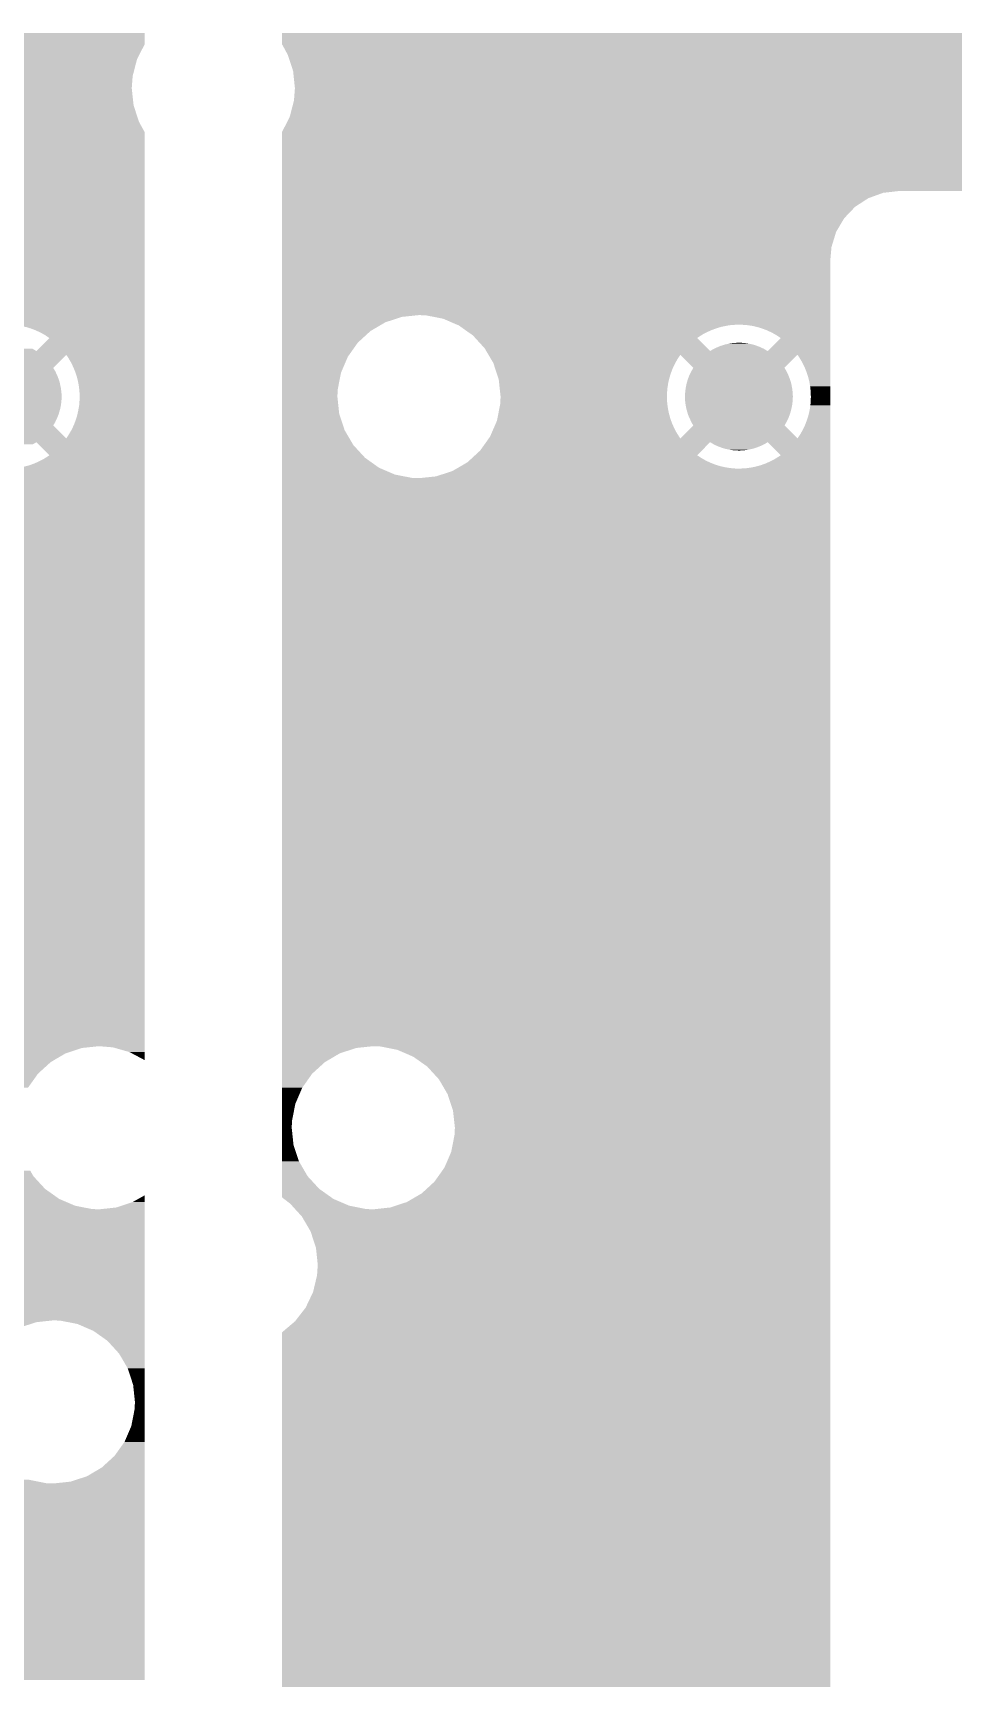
# Model space of a CAD drawing. Extents: x 295 to 953, y 10 to 290.
# Drawn here: x 560.21 to 571.97, y 238.05 to 259.08 of the extents above; entities that cross this region are included whole.
import ezdxf

# ---------------------------------------------------------------- set-up
doc = ezdxf.new("R2010")
doc.units = 0
doc.header["$LTSCALE"] = 5
doc.header["$MEASUREMENT"] = 0
doc.layers.add('PWR', color=7, linetype='CONTINUOUS')

msp = doc.modelspace()

# ---------------------------------------------------------------- linework, layer by layer
at = {"layer": 'PWR'}
for points in [[(528.919, 259.078), (528.919, 259.079), (561.64, 259.078), (561.639, 259.079)], [(528.919, 259.073), (528.919, 259.078), (561.64, 259.073), (561.64, 259.078)], [(528.919, 258.937), (528.919, 259.073), (561.64, 258.937), (561.64, 259.073)], [(528.919, 258.74), (528.919, 258.937), (561.54, 258.74), (561.64, 258.937)], [(563.392, 259.078), (563.393, 259.079), (583.656, 259.078), (583.656, 259.079)], [(563.392, 258.937), (563.392, 259.078), (583.552, 258.937), (583.656, 259.078)], [(563.412, 258.901), (563.392, 258.937), (583.525, 258.901), (583.552, 258.937)], [(528.919, 258.527), (528.919, 258.74), (561.485, 258.527), (561.54, 258.74)], [(563.467, 258.8), (563.412, 258.901), (583.479, 258.8), (583.525, 258.901)], [(563.5, 258.7), (563.467, 258.8), (583.434, 258.7), (583.479, 258.8)], [(528.919, 258.372), (528.919, 258.527), (561.473, 258.372), (561.485, 258.527)], [(563.536, 258.591), (563.5, 258.7), (583.41, 258.591), (583.434, 258.7)], [(563.547, 258.485), (563.536, 258.591), (583.387, 258.485), (583.41, 258.591)], [(528.919, 258.153), (528.919, 258.372), (561.497, 258.153), (561.473, 258.372)], [(563.559, 258.372), (563.547, 258.485), (583.381, 258.372), (583.387, 258.485)], [(563.547, 258.217), (563.559, 258.372), (583.397, 258.217), (583.381, 258.372)], [(528.919, 257.943), (528.919, 258.153), (561.565, 257.943), (561.497, 258.153)], [(563.492, 258.003), (563.531, 258.153), (583.453, 258.003), (583.404, 258.153)], [(563.531, 258.153), (563.547, 258.217), (583.404, 258.153), (583.397, 258.217)], [(528.919, 257.807), (528.919, 257.943), (561.64, 257.807), (561.565, 257.943)], [(563.392, 257.807), (563.461, 257.943), (583.553, 257.807), (583.473, 257.943)], [(563.461, 257.943), (563.492, 258.003), (583.473, 257.943), (583.453, 258.003)], [(528.919, 257.806), (528.919, 257.807), (561.64, 257.806), (561.64, 257.807)], [(528.919, 257.224), (528.919, 257.806), (561.64, 257.224), (561.64, 257.806)], [(563.392, 257.806), (563.392, 257.807), (583.553, 257.806), (583.553, 257.807)], [(563.392, 257.753), (563.392, 257.806), (583.584, 257.753), (583.553, 257.806)], [(563.392, 257.59), (563.392, 257.753), (583.733, 257.59), (583.584, 257.753)], [(563.392, 257.463), (563.392, 257.59), (583.913, 257.463), (583.733, 257.59)], [(563.392, 257.376), (563.392, 257.463), (584.115, 257.376), (583.913, 257.463)], [(563.392, 257.333), (563.392, 257.376), (584.332, 257.333), (584.115, 257.376)], [(563.392, 257.329), (563.392, 257.333), (584.424, 257.329), (584.332, 257.333)], [(563.392, 257.292), (563.392, 257.329), (615.951, 257.292), (615.943, 257.329)], [(563.392, 257.215), (563.392, 257.292), (615.974, 257.215), (615.951, 257.292)], [(536.319, 257.22), (536.227, 257.224), (561.64, 257.22), (561.64, 257.224)], [(536.535, 257.177), (536.319, 257.22), (561.64, 257.177), (561.64, 257.22)], [(536.738, 257.09), (536.535, 257.177), (561.64, 257.09), (561.64, 257.177)], [(536.917, 256.963), (536.738, 257.09), (561.64, 256.963), (561.64, 257.09)], [(563.392, 257.14), (563.392, 257.215), (616.001, 257.14), (615.974, 257.215)], [(563.392, 257.066), (563.392, 257.14), (616.032, 257.066), (616.001, 257.14)], [(563.392, 257.057), (563.392, 257.066), (616.036, 257.057), (616.032, 257.066)], [(563.392, 257.034), (563.392, 257.057), (571.078, 257.034), (571.279, 257.057)], [(563.392, 256.965), (563.392, 257.034), (570.888, 256.965), (571.078, 257.034)], [(537.066, 256.8), (536.917, 256.963), (561.64, 256.8), (561.64, 256.963)], [(563.392, 256.855), (563.392, 256.965), (570.719, 256.855), (570.888, 256.965)], [(563.392, 256.709), (563.392, 256.855), (570.58, 256.709), (570.719, 256.855)], [(537.178, 256.61), (537.066, 256.8), (561.64, 256.61), (561.64, 256.8)], [(537.247, 256.4), (537.178, 256.61), (561.64, 256.4), (561.64, 256.61)], [(563.392, 256.535), (563.392, 256.709), (570.477, 256.535), (570.58, 256.709)], [(537.27, 256.181), (537.247, 256.4), (561.64, 256.181), (561.64, 256.4)], [(563.392, 256.342), (563.392, 256.535), (570.418, 256.342), (570.477, 256.535)], [(563.392, 256.181), (563.392, 256.342), (570.403, 256.181), (570.418, 256.342)], [(537.223, 255.873), (537.266, 256.089), (561.64, 255.873), (561.64, 256.089)], [(537.266, 256.089), (537.27, 256.181), (561.64, 256.089), (561.64, 256.181)], [(563.392, 255.471), (563.392, 256.181), (570.403, 255.471), (570.403, 256.181)], [(537.136, 255.67), (537.223, 255.873), (561.64, 255.67), (561.64, 255.873)], [(537.009, 255.491), (537.136, 255.67), (561.64, 255.491), (561.64, 255.67)], [(536.987, 255.471), (537.009, 255.491), (561.64, 255.471), (561.64, 255.491)], [(551.8, 255.467), (551.708, 255.471), (561.64, 255.467), (561.64, 255.471)], [(552.017, 255.425), (551.8, 255.467), (561.64, 255.425), (561.64, 255.467)], [(552.194, 255.348), (552.017, 255.425), (561.64, 255.348), (561.64, 255.425)], [(559.933, 255.347), (559.867, 255.348), (561.64, 255.347), (561.64, 255.348)], [(559.998, 255.342), (559.933, 255.347), (561.64, 255.342), (561.64, 255.347)], [(563.392, 255.448), (563.392, 255.471), (564.926, 255.448), (565.145, 255.471)], [(563.392, 255.379), (563.392, 255.448), (564.716, 255.379), (564.926, 255.448)], [(563.392, 255.268), (563.392, 255.379), (564.526, 255.268), (564.716, 255.379)], [(565.237, 255.467), (565.145, 255.471), (570.403, 255.467), (570.403, 255.471)], [(565.453, 255.425), (565.237, 255.467), (570.403, 255.425), (570.403, 255.467)], [(565.631, 255.348), (565.453, 255.425), (570.403, 255.348), (570.403, 255.425)], [(565.639, 255.345), (565.631, 255.348), (569.149, 255.345), (569.214, 255.348)], [(569.28, 255.347), (569.214, 255.348), (570.403, 255.347), (570.403, 255.348)], [(569.345, 255.342), (569.28, 255.347), (570.403, 255.342), (570.403, 255.347)], [(560.063, 255.332), (559.998, 255.342), (561.64, 255.332), (561.64, 255.342)], [(560.127, 255.317), (560.063, 255.332), (561.64, 255.317), (561.64, 255.332)], [(560.189, 255.298), (560.127, 255.317), (561.64, 255.298), (561.64, 255.317)], [(560.25, 255.274), (560.189, 255.298), (561.64, 255.274), (561.64, 255.298)], [(560.31, 255.246), (560.25, 255.274), (561.64, 255.246), (561.64, 255.274)], [(560.255, 255.011), (560.421, 255.177), (561.64, 255.011), (561.64, 255.177)], [(560.367, 255.214), (560.31, 255.246), (561.64, 255.214), (561.64, 255.246)], [(560.421, 255.177), (560.367, 255.214), (561.64, 255.177), (561.64, 255.214)], [(563.392, 255.119), (563.392, 255.268), (564.363, 255.119), (564.526, 255.268)], [(565.656, 255.338), (565.639, 255.345), (569.095, 255.338), (569.149, 255.345)], [(565.658, 255.336), (565.656, 255.338), (569.084, 255.336), (569.095, 255.338)], [(565.676, 255.323), (565.658, 255.336), (569.019, 255.323), (569.084, 255.336)], [(565.701, 255.305), (565.676, 255.323), (568.956, 255.305), (569.019, 255.323)], [(565.732, 255.283), (565.701, 255.305), (568.895, 255.283), (568.956, 255.305)], [(565.769, 255.257), (565.732, 255.283), (568.835, 255.257), (568.895, 255.283)], [(565.812, 255.227), (565.769, 255.257), (568.777, 255.227), (568.835, 255.257)], [(565.835, 255.21), (565.812, 255.227), (568.75, 255.21), (568.777, 255.227)], [(565.852, 255.192), (565.835, 255.21), (568.721, 255.192), (568.75, 255.21)], [(565.865, 255.177), (565.852, 255.192), (568.7, 255.177), (568.721, 255.192)], [(565.984, 255.047), (565.865, 255.177), (568.83, 255.047), (568.7, 255.177)], [(569.41, 255.332), (569.345, 255.342), (570.403, 255.332), (570.403, 255.342)], [(569.474, 255.317), (569.41, 255.332), (570.403, 255.317), (570.403, 255.332)], [(569.536, 255.298), (569.474, 255.317), (570.403, 255.298), (570.403, 255.317)], [(569.598, 255.274), (569.536, 255.298), (570.403, 255.274), (570.403, 255.298)], [(569.657, 255.246), (569.598, 255.274), (570.403, 255.246), (570.403, 255.274)], [(569.602, 255.011), (569.769, 255.177), (570.403, 255.011), (570.403, 255.177)], [(569.714, 255.214), (569.657, 255.246), (570.403, 255.214), (570.403, 255.246)], [(569.769, 255.177), (569.714, 255.214), (570.403, 255.177), (570.403, 255.214)], [(552.597, 254.963), (552.569, 255.011), (561.64, 254.963), (561.64, 255.011)], [(559.304, 254.797), (559.138, 254.963), (560.47, 254.797), (560.636, 254.963)], [(559.519, 255.011), (559.552, 255.031), (560.255, 255.011), (560.221, 255.031)], [(559.552, 255.031), (559.569, 255.04), (560.221, 255.031), (560.206, 255.04)], [(560.662, 254.925), (560.636, 254.963), (561.64, 254.925), (561.64, 254.963)], [(563.392, 254.939), (563.392, 255.119), (564.236, 254.939), (564.363, 255.119)], [(563.392, 254.737), (563.392, 254.939), (564.149, 254.737), (564.236, 254.939)], [(566.005, 255.011), (565.984, 255.047), (568.866, 255.011), (568.83, 255.047)], [(566.034, 254.963), (566.005, 255.011), (570.403, 254.963), (570.403, 255.011)], [(566.066, 254.908), (566.034, 254.963), (568.449, 254.908), (568.485, 254.963)], [(568.651, 254.797), (568.485, 254.963), (569.817, 254.797), (569.983, 254.963)], [(568.866, 255.011), (568.899, 255.031), (569.602, 255.011), (569.568, 255.031)], [(568.899, 255.031), (568.917, 255.04), (569.568, 255.031), (569.553, 255.04)], [(568.917, 255.04), (568.95, 255.056), (569.553, 255.04), (569.517, 255.056)], [(568.95, 255.056), (568.968, 255.064), (569.517, 255.056), (569.502, 255.064)], [(568.968, 255.064), (569.003, 255.078), (569.502, 255.064), (569.464, 255.078)], [(569.003, 255.078), (569.022, 255.084), (569.464, 255.078), (569.449, 255.084)], [(569.022, 255.084), (569.057, 255.095), (569.449, 255.084), (569.41, 255.095)], [(569.057, 255.095), (569.077, 255.099), (569.41, 255.095), (569.394, 255.099)], [(569.077, 255.099), (569.112, 255.107), (569.394, 255.099), (569.354, 255.107)], [(569.112, 255.107), (569.134, 255.11), (569.354, 255.107), (569.338, 255.11)], [(569.134, 255.11), (569.169, 255.115), (569.338, 255.11), (569.296, 255.115)], [(569.169, 255.115), (569.196, 255.116), (569.296, 255.115), (569.282, 255.116)], [(569.196, 255.116), (569.225, 255.118), (569.282, 255.116), (569.225, 255.118)], [(570.009, 254.925), (569.983, 254.963), (570.403, 254.925), (570.403, 254.963)], [(559.256, 254.704), (559.276, 254.747), (560.519, 254.704), (560.498, 254.747)], [(559.276, 254.747), (559.281, 254.755), (560.498, 254.747), (560.494, 254.755)], [(559.281, 254.755), (559.304, 254.796), (560.494, 254.755), (560.47, 254.796)], [(559.304, 254.796), (559.304, 254.797), (560.47, 254.796), (560.47, 254.797)], [(560.695, 254.869), (560.662, 254.925), (561.64, 254.869), (561.64, 254.925)], [(560.724, 254.81), (560.695, 254.869), (561.64, 254.81), (561.64, 254.869)], [(560.749, 254.749), (560.724, 254.81), (561.64, 254.749), (561.64, 254.81)], [(560.77, 254.687), (560.749, 254.749), (561.64, 254.687), (561.64, 254.749)], [(563.392, 254.52), (563.392, 254.737), (564.106, 254.52), (564.149, 254.737)], [(566.096, 254.857), (566.066, 254.908), (568.42, 254.857), (568.449, 254.908)], [(566.098, 254.851), (566.096, 254.857), (568.417, 254.851), (568.42, 254.857)], [(566.117, 254.792), (566.098, 254.851), (568.389, 254.792), (568.417, 254.851)], [(566.137, 254.73), (566.117, 254.792), (568.365, 254.73), (568.389, 254.792)], [(566.158, 254.668), (566.137, 254.73), (568.346, 254.668), (568.365, 254.73)], [(568.603, 254.704), (568.623, 254.747), (569.866, 254.704), (569.845, 254.747)], [(568.623, 254.747), (568.628, 254.755), (569.845, 254.747), (569.841, 254.755)], [(568.628, 254.755), (568.651, 254.796), (569.841, 254.755), (569.817, 254.796)], [(568.651, 254.796), (568.651, 254.797), (569.817, 254.796), (569.817, 254.797)], [(570.042, 254.869), (570.009, 254.925), (570.403, 254.869), (570.403, 254.925)], [(570.072, 254.81), (570.042, 254.869), (570.403, 254.81), (570.403, 254.869)], [(570.097, 254.749), (570.072, 254.81), (570.403, 254.749), (570.403, 254.81)], [(570.117, 254.687), (570.097, 254.749), (570.403, 254.687), (570.403, 254.749)], [(559.2, 254.485), (559.206, 254.532), (560.574, 254.485), (560.568, 254.532)], [(559.206, 254.532), (559.207, 254.541), (560.568, 254.532), (560.567, 254.541)], [(559.207, 254.541), (559.217, 254.588), (560.567, 254.541), (560.557, 254.588)], [(559.217, 254.588), (559.219, 254.597), (560.557, 254.588), (560.556, 254.597)], [(559.219, 254.597), (559.232, 254.643), (560.556, 254.597), (560.542, 254.643)], [(559.232, 254.643), (559.235, 254.651), (560.542, 254.643), (560.539, 254.651)], [(559.235, 254.651), (559.252, 254.696), (560.539, 254.651), (560.522, 254.696)], [(559.252, 254.696), (559.256, 254.704), (560.522, 254.696), (560.519, 254.704)], [(560.786, 254.624), (560.77, 254.687), (561.64, 254.624), (561.64, 254.687)], [(560.798, 254.559), (560.786, 254.624), (561.64, 254.559), (561.64, 254.624)], [(560.805, 254.494), (560.798, 254.559), (561.64, 254.494), (561.64, 254.559)], [(563.392, 254.428), (563.392, 254.52), (564.102, 254.428), (564.106, 254.52)], [(566.164, 254.648), (566.158, 254.668), (568.341, 254.648), (568.346, 254.668)], [(566.169, 254.604), (566.164, 254.648), (568.331, 254.604), (568.341, 254.648)], [(566.176, 254.539), (566.169, 254.604), (568.321, 254.539), (568.331, 254.604)], [(566.183, 254.474), (566.176, 254.539), (568.315, 254.474), (568.321, 254.539)], [(568.548, 254.485), (568.553, 254.532), (569.921, 254.485), (569.916, 254.532)], [(568.553, 254.532), (568.555, 254.541), (569.916, 254.532), (569.914, 254.541)], [(568.555, 254.541), (568.564, 254.588), (569.914, 254.541), (569.905, 254.588)], [(568.564, 254.588), (568.566, 254.597), (569.905, 254.588), (569.903, 254.597)], [(568.566, 254.597), (568.579, 254.643), (569.903, 254.597), (569.889, 254.643)], [(568.579, 254.643), (568.582, 254.651), (569.889, 254.643), (569.887, 254.651)], [(568.582, 254.651), (568.599, 254.696), (569.887, 254.651), (569.869, 254.696)], [(568.599, 254.696), (568.603, 254.704), (569.869, 254.696), (569.866, 254.704)], [(570.134, 254.624), (570.117, 254.687), (570.403, 254.624), (570.403, 254.687)], [(570.145, 254.559), (570.134, 254.624), (570.403, 254.559), (570.403, 254.624)], [(570.152, 254.494), (570.145, 254.559), (570.403, 254.494), (570.403, 254.559)], [(559.198, 254.428), (559.199, 254.476), (560.577, 254.428), (560.575, 254.476)], [(559.2, 254.381), (559.198, 254.428), (560.575, 254.381), (560.577, 254.428)], [(559.199, 254.476), (559.2, 254.485), (560.575, 254.476), (560.574, 254.485)], [(559.2, 254.372), (559.2, 254.381), (560.574, 254.372), (560.575, 254.381)], [(559.206, 254.324), (559.2, 254.372), (560.569, 254.324), (560.574, 254.372)], [(559.207, 254.315), (559.206, 254.324), (560.567, 254.315), (560.569, 254.324)], [(559.217, 254.269), (559.207, 254.315), (560.558, 254.269), (560.567, 254.315)], [(560.79, 254.253), (560.801, 254.318), (561.64, 254.253), (561.64, 254.318)], [(560.801, 254.318), (560.806, 254.383), (561.64, 254.318), (561.64, 254.383)], [(560.807, 254.428), (560.805, 254.494), (561.64, 254.428), (561.64, 254.494)], [(560.806, 254.383), (560.807, 254.428), (561.64, 254.383), (561.64, 254.428)], [(563.392, 254.209), (563.392, 254.428), (564.125, 254.209), (564.102, 254.428)], [(566.172, 254.278), (566.184, 254.337), (568.327, 254.278), (568.319, 254.337)], [(566.188, 254.428), (566.183, 254.474), (568.315, 254.428), (568.315, 254.474)], [(566.184, 254.343), (566.187, 254.408), (568.318, 254.343), (568.314, 254.408)], [(566.184, 254.337), (566.184, 254.343), (568.319, 254.337), (568.318, 254.343)], [(566.187, 254.408), (566.188, 254.428), (568.314, 254.408), (568.315, 254.428)], [(568.545, 254.428), (568.547, 254.476), (569.924, 254.428), (569.922, 254.476)], [(568.547, 254.381), (568.545, 254.428), (569.922, 254.381), (569.924, 254.428)], [(568.547, 254.476), (568.548, 254.485), (569.922, 254.476), (569.921, 254.485)], [(568.547, 254.372), (568.547, 254.381), (569.921, 254.372), (569.922, 254.381)], [(568.553, 254.324), (568.547, 254.372), (569.916, 254.324), (569.921, 254.372)], [(568.554, 254.315), (568.553, 254.324), (569.914, 254.315), (569.916, 254.324)], [(568.564, 254.269), (568.554, 254.315), (569.905, 254.269), (569.914, 254.315)], [(570.138, 254.253), (570.148, 254.318), (570.403, 254.253), (570.403, 254.318)], [(570.148, 254.318), (570.153, 254.383), (570.403, 254.318), (570.403, 254.383)], [(570.154, 254.428), (570.152, 254.494), (570.403, 254.428), (570.403, 254.494)], [(570.153, 254.383), (570.154, 254.428), (570.403, 254.383), (570.403, 254.428)], [(559.219, 254.26), (559.217, 254.269), (560.555, 254.26), (560.558, 254.269)], [(559.232, 254.214), (559.219, 254.26), (560.542, 254.214), (560.555, 254.26)], [(559.235, 254.205), (559.232, 254.214), (560.539, 254.205), (560.542, 254.214)], [(559.252, 254.161), (559.235, 254.205), (560.522, 254.161), (560.539, 254.205)], [(559.255, 254.153), (559.252, 254.161), (560.519, 254.153), (560.522, 254.161)], [(559.276, 254.11), (559.255, 254.153), (560.498, 254.11), (560.519, 254.153)], [(559.28, 254.101), (559.276, 254.11), (560.494, 254.101), (560.498, 254.11)], [(559.304, 254.06), (559.28, 254.101), (560.47, 254.06), (560.494, 254.101)], [(560.733, 254.065), (560.756, 254.126), (561.64, 254.065), (561.64, 254.126)], [(560.756, 254.126), (560.776, 254.189), (561.64, 254.126), (561.64, 254.189)], [(560.776, 254.189), (560.79, 254.253), (561.64, 254.189), (561.64, 254.253)], [(563.392, 254), (563.392, 254.209), (564.194, 254), (564.125, 254.209)], [(566.102, 254.029), (566.128, 254.089), (568.406, 254.029), (568.379, 254.089)], [(566.128, 254.089), (566.141, 254.12), (568.379, 254.089), (568.368, 254.12)], [(566.141, 254.12), (566.147, 254.15), (568.368, 254.12), (568.357, 254.15)], [(566.147, 254.15), (566.16, 254.214), (568.357, 254.15), (568.34, 254.214)], [(566.16, 254.214), (566.172, 254.278), (568.34, 254.214), (568.327, 254.278)], [(568.566, 254.26), (568.564, 254.269), (569.902, 254.26), (569.905, 254.269)], [(568.58, 254.214), (568.566, 254.26), (569.89, 254.214), (569.902, 254.26)], [(568.582, 254.205), (568.58, 254.214), (569.886, 254.205), (569.89, 254.214)], [(568.599, 254.161), (568.582, 254.205), (569.87, 254.161), (569.886, 254.205)], [(568.603, 254.153), (568.599, 254.161), (569.866, 254.153), (569.87, 254.161)], [(568.624, 254.11), (568.603, 254.153), (569.846, 254.11), (569.866, 254.153)], [(568.627, 254.101), (568.624, 254.11), (569.841, 254.101), (569.846, 254.11)], [(568.651, 254.06), (568.627, 254.101), (569.817, 254.06), (569.841, 254.101)], [(570.08, 254.065), (570.103, 254.126), (570.403, 254.065), (570.403, 254.126)], [(570.103, 254.126), (570.123, 254.189), (570.403, 254.126), (570.403, 254.189)], [(570.123, 254.189), (570.138, 254.253), (570.403, 254.189), (570.403, 254.253)], [(552.566, 253.846), (552.601, 253.894), (561.64, 253.846), (561.64, 253.894)], [(559.138, 253.894), (559.304, 254.06), (560.636, 253.894), (560.47, 254.06)], [(560.636, 253.894), (560.672, 253.949), (561.64, 253.894), (561.64, 253.949)], [(560.672, 253.949), (560.705, 254.006), (561.64, 253.949), (561.64, 254.006)], [(560.705, 254.006), (560.733, 254.065), (561.64, 254.006), (561.64, 254.065)], [(563.392, 253.809), (563.392, 254), (564.306, 253.809), (564.194, 254)], [(566.003, 253.846), (566.037, 253.894), (570.403, 253.846), (570.403, 253.894)], [(566.037, 253.894), (566.052, 253.915), (568.485, 253.894), (568.471, 253.915)], [(566.052, 253.915), (566.054, 253.918), (568.471, 253.915), (568.469, 253.918)], [(566.054, 253.918), (566.077, 253.971), (568.469, 253.918), (568.436, 253.971)], [(566.077, 253.971), (566.102, 254.029), (568.436, 253.971), (568.406, 254.029)], [(568.485, 253.894), (568.651, 254.06), (569.983, 253.894), (569.817, 254.06)], [(569.983, 253.894), (570.02, 253.949), (570.403, 253.894), (570.403, 253.949)], [(570.02, 253.949), (570.052, 254.006), (570.403, 253.949), (570.403, 254.006)], [(570.052, 254.006), (570.08, 254.065), (570.403, 254.006), (570.403, 254.065)], [(559.553, 253.826), (559.519, 253.846), (560.222, 253.826), (560.255, 253.846)], [(559.568, 253.817), (559.553, 253.826), (560.205, 253.817), (560.222, 253.826)], [(560.421, 253.679), (560.255, 253.846), (561.64, 253.679), (561.64, 253.846)], [(560.345, 253.63), (560.401, 253.665), (561.64, 253.63), (561.64, 253.665)], [(560.401, 253.665), (560.421, 253.679), (561.64, 253.665), (561.64, 253.679)], [(563.392, 253.647), (563.392, 253.809), (564.455, 253.647), (564.306, 253.809)], [(565.823, 253.643), (565.862, 253.679), (568.755, 253.643), (568.7, 253.679)], [(565.862, 253.679), (565.926, 253.738), (568.7, 253.679), (568.759, 253.738)], [(565.926, 253.738), (566.003, 253.846), (568.759, 253.738), (568.866, 253.846)], [(568.901, 253.826), (568.866, 253.846), (569.569, 253.826), (569.602, 253.846)], [(568.915, 253.817), (568.901, 253.826), (569.552, 253.817), (569.569, 253.826)], [(568.951, 253.8), (568.915, 253.817), (569.519, 253.8), (569.552, 253.817)], [(568.967, 253.793), (568.951, 253.8), (569.5, 253.793), (569.519, 253.8)], [(569.004, 253.779), (568.967, 253.793), (569.466, 253.779), (569.5, 253.793)], [(569.02, 253.773), (569.004, 253.779), (569.447, 253.773), (569.466, 253.779)], [(569.059, 253.762), (569.02, 253.773), (569.412, 253.762), (569.447, 253.773)], [(569.075, 253.758), (569.059, 253.762), (569.392, 253.758), (569.412, 253.762)], [(569.115, 253.75), (569.075, 253.758), (569.356, 253.75), (569.392, 253.758)], [(569.13, 253.747), (569.115, 253.75), (569.335, 253.747), (569.356, 253.75)], [(569.173, 253.742), (569.13, 253.747), (569.3, 253.742), (569.335, 253.747)], [(569.187, 253.741), (569.173, 253.742), (569.273, 253.741), (569.3, 253.742)], [(569.243, 253.739), (569.187, 253.741), (569.243, 253.739), (569.273, 253.741)], [(569.769, 253.679), (569.602, 253.846), (570.403, 253.679), (570.403, 253.846)], [(569.692, 253.63), (569.748, 253.665), (570.403, 253.63), (570.403, 253.665)], [(569.748, 253.665), (569.769, 253.679), (570.403, 253.665), (570.403, 253.679)], [(551.928, 253.409), (552.137, 253.478), (561.64, 253.409), (561.64, 253.478)], [(552.137, 253.478), (552.19, 253.509), (561.64, 253.478), (561.64, 253.509)], [(559.907, 253.509), (559.973, 253.512), (561.64, 253.509), (561.64, 253.512)], [(559.973, 253.512), (560.038, 253.521), (561.64, 253.512), (561.64, 253.521)], [(560.038, 253.521), (560.102, 253.534), (561.64, 253.521), (561.64, 253.534)], [(560.102, 253.534), (560.165, 253.551), (561.64, 253.534), (561.64, 253.551)], [(560.165, 253.551), (560.227, 253.573), (561.64, 253.551), (561.64, 253.573)], [(560.227, 253.573), (560.287, 253.6), (561.64, 253.573), (561.64, 253.6)], [(560.287, 253.6), (560.345, 253.63), (561.64, 253.6), (561.64, 253.63)], [(563.392, 253.519), (563.392, 253.647), (564.634, 253.519), (564.455, 253.647)], [(563.392, 253.432), (563.392, 253.519), (564.837, 253.432), (564.634, 253.519)], [(565.364, 253.409), (565.574, 253.478), (570.403, 253.409), (570.403, 253.478)], [(565.574, 253.478), (565.626, 253.509), (570.403, 253.478), (570.403, 253.509)], [(565.626, 253.509), (565.628, 253.509), (569.254, 253.509), (569.189, 253.509)], [(565.628, 253.509), (565.637, 253.515), (569.189, 253.509), (569.124, 253.515)], [(565.637, 253.515), (565.655, 253.525), (569.124, 253.515), (569.059, 253.525)], [(565.655, 253.525), (565.68, 253.54), (569.059, 253.525), (568.995, 253.54)], [(565.68, 253.54), (565.713, 253.559), (568.995, 253.54), (568.932, 253.559)], [(565.713, 253.559), (565.753, 253.583), (568.932, 253.559), (568.871, 253.583)], [(565.753, 253.583), (565.764, 253.589), (568.871, 253.583), (568.858, 253.589)], [(565.764, 253.589), (565.788, 253.611), (568.858, 253.589), (568.812, 253.611)], [(565.788, 253.611), (565.823, 253.643), (568.812, 253.611), (568.755, 253.643)], [(569.254, 253.509), (569.32, 253.512), (570.403, 253.509), (570.403, 253.512)], [(569.32, 253.512), (569.385, 253.521), (570.403, 253.512), (570.403, 253.521)], [(569.385, 253.521), (569.449, 253.534), (570.403, 253.521), (570.403, 253.534)], [(569.449, 253.534), (569.512, 253.551), (570.403, 253.534), (570.403, 253.551)], [(569.512, 253.551), (569.574, 253.573), (570.403, 253.551), (570.403, 253.573)], [(569.574, 253.573), (569.634, 253.6), (570.403, 253.573), (570.403, 253.6)], [(569.634, 253.6), (569.692, 253.63), (570.403, 253.6), (570.403, 253.63)], [(532.464, 253.151), (532.627, 253.3), (561.64, 253.151), (561.64, 253.3)], [(532.627, 253.3), (532.688, 253.386), (561.64, 253.3), (561.64, 253.386)], [(551.708, 253.386), (551.928, 253.409), (561.64, 253.386), (561.64, 253.409)], [(563.392, 253.39), (563.392, 253.432), (565.053, 253.39), (564.837, 253.432)], [(563.392, 253.386), (563.392, 253.39), (565.145, 253.386), (565.053, 253.39)], [(563.392, 247.418), (563.392, 253.386), (570.403, 247.418), (570.403, 253.386)], [(565.145, 253.386), (565.364, 253.409), (570.403, 253.386), (570.403, 253.409)], [(532.065, 252.971), (532.274, 253.04), (561.64, 252.971), (561.64, 253.04)], [(532.274, 253.04), (532.464, 253.151), (561.64, 253.04), (561.64, 253.151)], [(528.919, 247.292), (528.919, 252.947), (561.64, 247.292), (561.64, 252.947)], [(531.846, 252.947), (532.065, 252.971), (561.64, 252.947), (561.64, 252.971)], [(563.392, 246.124), (563.392, 247.418), (570.403, 246.124), (570.403, 247.418)], [(558.226, 247.288), (558.135, 247.292), (561.64, 247.288), (561.64, 247.292)], [(558.443, 247.246), (558.226, 247.288), (561.64, 247.246), (561.64, 247.288)], [(558.645, 247.159), (558.443, 247.246), (561.64, 247.159), (561.64, 247.246)], [(558.825, 247.031), (558.645, 247.159), (561.64, 247.031), (561.64, 247.159)], [(558.974, 246.869), (558.825, 247.031), (561.64, 246.869), (561.64, 247.031)], [(559.085, 246.678), (558.974, 246.869), (561.64, 246.678), (561.64, 246.869)], [(559.154, 246.469), (559.085, 246.678), (561.64, 246.469), (561.64, 246.678)], [(559.177, 246.25), (559.154, 246.469), (561.64, 246.25), (561.64, 246.469)], [(559.149, 246.032), (559.162, 246.101), (560.627, 246.032), (560.836, 246.101)], [(559.162, 246.101), (559.167, 246.124), (560.836, 246.101), (561.056, 246.124)], [(559.167, 246.124), (559.173, 246.158), (561.64, 246.124), (561.64, 246.158)], [(559.173, 246.158), (559.177, 246.25), (561.64, 246.158), (561.64, 246.25)], [(561.232, 246.109), (561.056, 246.124), (561.64, 246.109), (561.64, 246.124)], [(561.444, 246.049), (561.232, 246.109), (561.64, 246.049), (561.64, 246.109)], [(563.392, 246.101), (563.392, 246.124), (564.342, 246.101), (564.561, 246.124)], [(563.392, 246.032), (563.392, 246.101), (564.132, 246.032), (564.342, 246.101)], [(564.653, 246.12), (564.561, 246.124), (570.403, 246.12), (570.403, 246.124)], [(564.869, 246.077), (564.653, 246.12), (570.403, 246.077), (570.403, 246.12)], [(559.058, 245.772), (559.122, 245.92), (560.274, 245.772), (560.437, 245.92)], [(559.122, 245.92), (559.131, 245.941), (560.437, 245.92), (560.472, 245.941)], [(559.131, 245.941), (559.149, 246.032), (560.472, 245.941), (560.627, 246.032)], [(561.638, 245.946), (561.444, 246.049), (561.64, 245.946), (561.64, 246.049)], [(561.639, 245.945), (561.638, 245.946), (561.639, 245.945), (561.64, 245.946)], [(563.392, 245.92), (563.392, 246.032), (563.942, 245.92), (564.132, 246.032)], [(563.392, 245.772), (563.392, 245.92), (563.779, 245.772), (563.942, 245.92)], [(565.071, 245.99), (564.869, 246.077), (570.403, 245.99), (570.403, 246.077)], [(565.251, 245.863), (565.071, 245.99), (570.403, 245.863), (570.403, 245.99)], [(558.939, 245.592), (559.044, 245.739), (560.146, 245.592), (560.251, 245.739)], [(559.044, 245.739), (559.058, 245.772), (560.251, 245.739), (560.274, 245.772)], [(563.392, 245.592), (563.392, 245.772), (563.652, 245.592), (563.779, 245.772)], [(565.4, 245.7), (565.251, 245.863), (570.403, 245.7), (570.403, 245.863)], [(565.511, 245.51), (565.4, 245.7), (570.403, 245.51), (570.403, 245.7)], [(563.392, 245.389), (563.392, 245.592), (563.565, 245.389), (563.652, 245.592)], [(565.58, 245.3), (565.511, 245.51), (570.403, 245.3), (570.403, 245.51)], [(563.392, 245.173), (563.392, 245.389), (563.522, 245.173), (563.565, 245.389)], [(565.604, 245.081), (565.58, 245.3), (570.403, 245.081), (570.403, 245.3)], [(563.392, 245.081), (563.392, 245.173), (563.518, 245.081), (563.522, 245.173)], [(563.392, 244.862), (563.392, 245.081), (563.541, 244.862), (563.518, 245.081)], [(565.599, 244.989), (565.604, 245.081), (570.403, 244.989), (570.403, 245.081)], [(563.392, 244.653), (563.392, 244.862), (563.61, 244.653), (563.541, 244.862)], [(565.557, 244.773), (565.599, 244.989), (570.403, 244.773), (570.403, 244.989)], [(563.392, 244.462), (563.392, 244.653), (563.721, 244.462), (563.61, 244.653)], [(565.47, 244.571), (565.557, 244.773), (570.403, 244.571), (570.403, 244.773)], [(557.262, 244.462), (557.221, 244.532), (560.216, 244.462), (560.176, 244.532)], [(557.333, 244.341), (557.262, 244.462), (560.327, 244.341), (560.216, 244.462)], [(563.392, 244.3), (563.392, 244.462), (563.87, 244.3), (563.721, 244.462)], [(565.342, 244.391), (565.47, 244.571), (570.403, 244.391), (570.403, 244.571)], [(557.346, 244.3), (557.333, 244.341), (560.365, 244.3), (560.327, 244.341)], [(557.388, 244.172), (557.346, 244.3), (560.545, 244.172), (560.365, 244.3)], [(561.484, 244.131), (561.638, 244.217), (561.64, 244.131), (561.64, 244.217)], [(561.638, 244.217), (561.639, 244.217), (561.64, 244.217), (561.639, 244.217)], [(563.392, 244.193), (563.392, 244.3), (564.021, 244.193), (563.87, 244.3)], [(564.989, 244.131), (565.18, 244.242), (570.403, 244.131), (570.403, 244.242)], [(565.18, 244.242), (565.342, 244.391), (570.403, 244.242), (570.403, 244.391)], [(557.401, 244.132), (557.388, 244.172), (560.638, 244.132), (560.545, 244.172)], [(557.406, 244.085), (557.401, 244.132), (560.747, 244.085), (560.638, 244.132)], [(557.411, 244.042), (557.406, 244.085), (560.964, 244.042), (560.747, 244.085)], [(557.411, 244.038), (557.411, 244.042), (561.056, 244.038), (560.964, 244.042)], [(557.425, 243.913), (557.411, 244.038), (561.64, 243.913), (561.64, 244.038)], [(561.056, 244.038), (561.275, 244.062), (561.64, 244.038), (561.64, 244.062)], [(561.275, 244.062), (561.484, 244.131), (561.64, 244.062), (561.64, 244.131)], [(563.393, 244.192), (563.392, 244.193), (564.022, 244.192), (564.021, 244.193)], [(563.419, 244.172), (563.393, 244.192), (564.05, 244.172), (564.022, 244.192)], [(563.499, 244.11), (563.419, 244.172), (564.194, 244.11), (564.05, 244.172)], [(563.522, 244.085), (563.499, 244.11), (564.253, 244.085), (564.194, 244.11)], [(563.561, 244.042), (563.522, 244.085), (564.469, 244.042), (564.253, 244.085)], [(563.564, 244.038), (563.561, 244.042), (564.561, 244.038), (564.469, 244.042)], [(563.647, 243.948), (563.564, 244.038), (570.403, 243.948), (570.403, 244.038)], [(564.561, 244.038), (564.78, 244.062), (570.403, 244.038), (570.403, 244.062)], [(564.78, 244.062), (564.989, 244.131), (570.403, 244.062), (570.403, 244.131)], [(557.378, 243.605), (557.421, 243.821), (561.64, 243.605), (561.64, 243.821)], [(557.421, 243.821), (557.425, 243.913), (561.64, 243.821), (561.64, 243.913)], [(563.759, 243.757), (563.647, 243.948), (570.403, 243.757), (570.403, 243.948)], [(557.291, 243.402), (557.378, 243.605), (561.64, 243.402), (561.64, 243.605)], [(563.828, 243.548), (563.759, 243.757), (570.403, 243.548), (570.403, 243.757)], [(557.163, 243.222), (557.291, 243.402), (561.64, 243.222), (561.64, 243.402)], [(563.851, 243.329), (563.828, 243.548), (570.403, 243.329), (570.403, 243.548)], [(557.001, 243.074), (557.163, 243.222), (561.64, 243.074), (561.64, 243.222)], [(563.791, 242.98), (563.842, 243.195), (570.403, 242.98), (570.403, 243.195)], [(563.842, 243.195), (563.851, 243.329), (570.403, 243.195), (570.403, 243.329)], [(556.601, 242.893), (556.811, 242.962), (561.64, 242.893), (561.64, 242.962)], [(556.811, 242.962), (557.001, 243.074), (561.64, 242.962), (561.64, 243.074)], [(563.696, 242.781), (563.791, 242.98), (570.403, 242.781), (570.403, 242.98)], [(532.796, 242.735), (532.717, 242.87), (561.64, 242.735), (561.64, 242.87)], [(532.834, 242.619), (532.796, 242.735), (561.64, 242.619), (561.64, 242.735)], [(556.382, 242.87), (556.601, 242.893), (561.64, 242.87), (561.64, 242.893)], [(563.561, 242.607), (563.696, 242.781), (570.403, 242.607), (570.403, 242.781)], [(532.842, 242.595), (532.834, 242.619), (560.252, 242.595), (560.471, 242.619)], [(532.865, 242.527), (532.842, 242.595), (560.043, 242.527), (560.252, 242.595)], [(560.563, 242.615), (560.471, 242.619), (561.64, 242.615), (561.64, 242.619)], [(560.78, 242.572), (560.563, 242.615), (561.64, 242.572), (561.64, 242.615)], [(560.982, 242.485), (560.78, 242.572), (561.64, 242.485), (561.64, 242.572)], [(563.393, 242.465), (563.561, 242.607), (570.403, 242.465), (570.403, 242.607)], [(561.162, 242.358), (560.982, 242.485), (561.64, 242.358), (561.64, 242.485)], [(561.311, 242.195), (561.162, 242.358), (561.64, 242.195), (561.64, 242.358)], [(563.392, 229.892), (563.392, 242.465), (570.403, 229.892), (570.403, 242.465)], [(561.422, 242.005), (561.311, 242.195), (561.64, 242.005), (561.64, 242.195)], [(561.491, 241.795), (561.422, 242.005), (561.64, 241.795), (561.64, 242.005)], [(561.514, 241.576), (561.491, 241.795), (561.64, 241.576), (561.64, 241.795)], [(561.468, 241.268), (561.51, 241.484), (561.64, 241.268), (561.64, 241.484)], [(561.51, 241.484), (561.514, 241.576), (561.64, 241.484), (561.64, 241.576)], [(561.381, 241.065), (561.468, 241.268), (561.64, 241.065), (561.64, 241.268)], [(561.253, 240.886), (561.381, 241.065), (561.64, 240.886), (561.64, 241.065)], [(561.09, 240.737), (561.253, 240.886), (561.64, 240.737), (561.64, 240.886)], [(560.691, 240.557), (560.9, 240.625), (561.64, 240.557), (561.64, 240.625)], [(560.9, 240.625), (561.09, 240.737), (561.64, 240.625), (561.64, 240.737)], [(540.829, 240.544), (540.808, 240.58), (560.344, 240.544), (560.163, 240.58)], [(540.831, 240.537), (540.829, 240.544), (560.38, 240.537), (560.344, 240.544)], [(540.833, 240.533), (540.831, 240.537), (560.471, 240.533), (560.38, 240.537)], [(540.898, 240.335), (540.833, 240.533), (561.64, 240.335), (561.64, 240.533)], [(560.471, 240.533), (560.691, 240.557), (561.64, 240.533), (561.64, 240.557)], [(540.921, 240.116), (540.898, 240.335), (561.64, 240.116), (561.64, 240.335)], [(540.875, 239.807), (540.917, 240.024), (561.64, 239.807), (561.64, 240.024)], [(540.917, 240.024), (540.921, 240.116), (561.64, 240.024), (561.64, 240.116)], [(540.787, 239.605), (540.875, 239.807), (561.64, 239.605), (561.64, 239.807)], [(540.66, 239.425), (540.787, 239.605), (561.64, 239.425), (561.64, 239.605)], [(540.497, 239.276), (540.66, 239.425), (561.64, 239.276), (561.64, 239.425)], [(540.098, 239.096), (540.307, 239.165), (561.64, 239.096), (561.64, 239.165)], [(540.307, 239.165), (540.497, 239.276), (561.64, 239.165), (561.64, 239.276)], [(528.373, 238.875), (528.458, 239.073), (561.64, 238.875), (561.64, 239.073)], [(539.878, 239.073), (540.098, 239.096), (561.64, 239.073), (561.64, 239.096)], [(528.246, 238.695), (528.373, 238.875), (561.64, 238.695), (561.64, 238.875)], [(527.893, 238.435), (528.083, 238.546), (561.64, 238.435), (561.64, 238.546)], [(528.083, 238.546), (528.246, 238.695), (561.64, 238.546), (561.64, 238.695)], [(527.807, 238.406), (527.893, 238.435), (561.64, 238.406), (561.64, 238.435)], [(555.909, 238.4), (555.843, 238.406), (561.64, 238.4), (561.64, 238.406)], [(555.973, 238.39), (555.909, 238.4), (561.64, 238.39), (561.64, 238.4)], [(556.037, 238.375), (555.973, 238.39), (561.64, 238.375), (561.64, 238.39)], [(556.1, 238.356), (556.037, 238.375), (561.64, 238.356), (561.64, 238.375)], [(556.161, 238.332), (556.1, 238.356), (561.64, 238.332), (561.64, 238.356)], [(556.22, 238.304), (556.161, 238.332), (561.64, 238.304), (561.64, 238.332)], [(556.166, 238.069), (556.332, 238.236), (561.64, 238.069), (561.64, 238.236)], [(556.277, 238.272), (556.22, 238.304), (561.64, 238.272), (561.64, 238.304)], [(556.332, 238.236), (556.277, 238.272), (561.64, 238.236), (561.64, 238.272)], [(511.399, 238.021), (511.399, 238.069), (561.64, 238.021), (561.64, 238.069)]]:
    msp.add_solid(points, dxfattribs=at)

doc.saveas('drawing.dxf')
